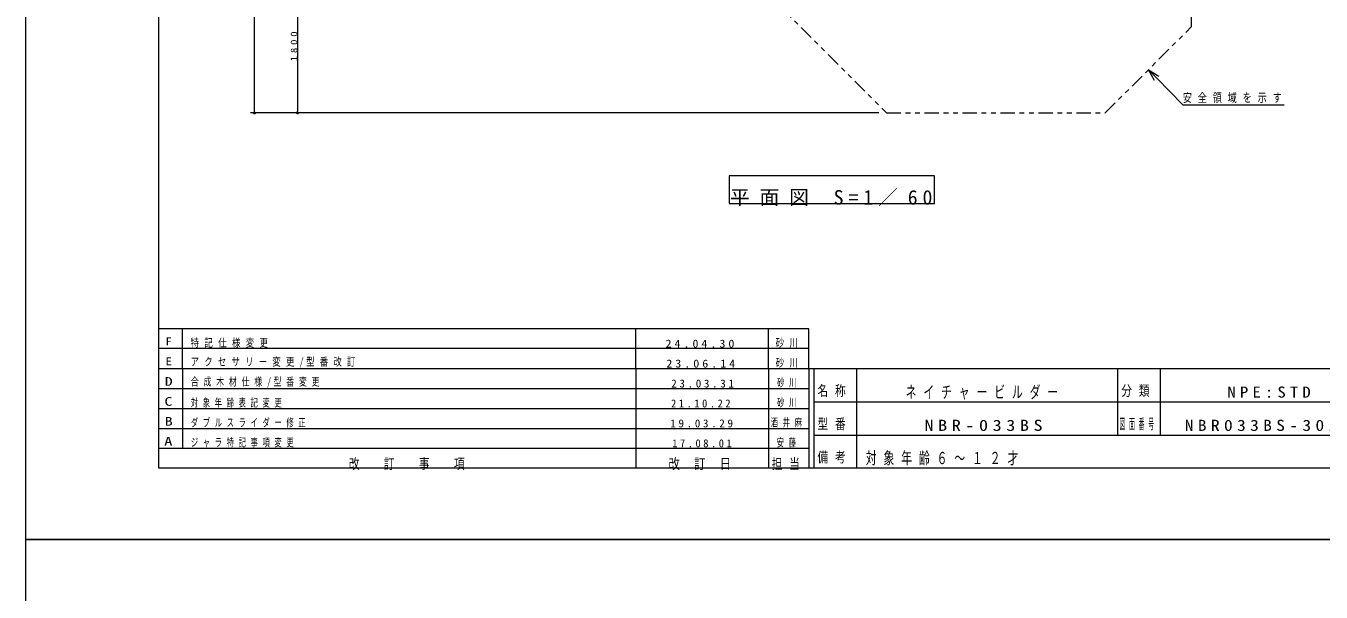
# Model space of a CAD drawing. Units: millimetres on the paper. Extents: x 0 to 420, y -594 to 297.
# Drawn here: x 0 to 272.9, y -11.1 to 108.2 of the extents above; entities that cross this region are included whole.
import ezdxf
from ezdxf.enums import TextEntityAlignment as Align

# ---------------------------------------------------------------- set-up
doc = ezdxf.new("R2010")
doc.units = ezdxf.units.MM
doc.linetypes.add('USER3', pattern=[8, 3, -1, 1, -1, 1, -1])
for name, color, linetype, lineweight in [('0_2', 7, 'Continuous', 13), ('2D_DIMENSION', 7, 'Continuous', 13), ('2D_OUTLINE', 7, 'USER3', 13), ('AM_5', 7, 'Continuous', 13), ('FMT', 7, 'Continuous', 13), ('FMT-TXT', 7, 'Continuous', 13), ('TEXT', 7, 'Continuous', 13)]:
    doc.layers.add(name, color=color, linetype=linetype, lineweight=lineweight)
doc.styles.add('ＭＳ ゴシック', font='')
doc.styles.get('ＭＳ ゴシック').set_extended_font_data('MS Gothic')

msp = doc.modelspace()

# ---------------------------------------------------------------- linework, layer by layer
at = {"layer": '0_2'}
for p, q in [((48.182, 89.849), (48.182, 90.266)), ((57.239, 89.849), (57.239, 90.266)), ((148.205, 76.583), (148.205, 70.75)), ((191.418, 76.583), (148.205, 76.583)), ((191.418, 70.75), (191.418, 76.583)), ((148.205, 70.75), (191.418, 70.75))]:
    msp.add_line(p, q, dxfattribs=at)
for points in [[(0, 297), (420, 297), (420, 0), (0, 0)], [(0, 0), (420, 0), (420, -297), (0, -297)]]:
    msp.add_lwpolyline(points, close=True, dxfattribs=at)
for centre in [(48.182, 89.849), (57.239, 89.849)]:
    msp.add_circle(centre, 0.208, dxfattribs=at)
at = {"layer": '2D_DIMENSION'}
for p, q in [((48.182, 90.266), (48.182, 249.848)), ((57.239, 119.431), (57.239, 90.266)), ((236.514, 98.946), (238.273, 97.169)), ((236.514, 98.946), (238.749, 97.641)), ((237.797, 96.698), (236.514, 98.946)), ((238.273, 97.169), (243.802, 91.587)), ((243.802, 91.587), (265.165, 91.587)), ((179.703, 89.849), (47.349, 89.849)), ((179.703, 89.849), (56.406, 89.849))]:
    msp.add_line(p, q, dxfattribs=at)
at = {"layer": '2D_OUTLINE'}
for p, q in [((245.61, 108.042), (245.61, 139.463)), ((140.732, 130.488), (181.37, 89.849)), ((227.418, 89.849), (245.61, 108.042)), ((181.37, 89.849), (227.418, 89.849))]:
    msp.add_line(p, q, dxfattribs=at)
at = {"layer": 'AM_5'}
for p, q in [((165, 44.4), (28, 44.4)), ((33, 40.2), (33, 44.4)), ((128.5, 40.2), (128.5, 44.4)), ((156.5, 40.2), (156.5, 44.4)), ((165, 40.2), (165, 44.4)), ((165, 40.2), (28, 40.2)), ((33, 36), (33, 40.2)), ((128.5, 36), (128.5, 40.2)), ((156.5, 36), (156.5, 40.2)), ((165, 36), (165, 40.2))]:
    msp.add_line(p, q, dxfattribs=at)
at = {"layer": 'FMT'}
for p, q in [((28, 15), (28, 272)), ((28, 36), (403, 36)), ((33, 36), (33, 19.2)), ((128.5, 36), (128.5, 15)), ((156.5, 36), (156.5, 15)), ((165, 36), (165, 15)), ((166, 36), (166, 15)), ((175, 36), (175, 15)), ((230, 36), (230, 22)), ((239, 36), (239, 22)), ((28, 31.8), (165, 31.8)), ((28, 27.6), (165, 27.6)), ((166, 29), (306, 29)), ((28, 23.4), (165, 23.4)), ((166, 22), (306, 22)), ((28, 19.2), (165, 19.2)), ((403, 15), (28, 15))]:
    msp.add_line(p, q, dxfattribs=at)

# ---------------------------------------------------------------- texts
at = {"layer": '2D_DIMENSION', "insert": (57.211, 100.742), "char_height": 1.405, "attachment_point": 7, "rotation": 90, "style": 'ＭＳ ゴシック'}
msp.add_mtext('\\T1.5;\\W1.2;1800', dxfattribs=at)
at = {"layer": '2D_DIMENSION', "insert": (243.768, 91.933), "char_height": 1.833, "attachment_point": 7, "style": 'ＭＳ ゴシック'}
msp.add_mtext('\\T1.64;\\W0.75;安全領域を示す', dxfattribs=at)
at = {"layer": 'FMT-TXT', "style": 'ＭＳ ゴシック'}
for s, width, p in [('D', 1.35, (29.25, 31.817)), ('C', 1.35, (29.19, 27.617)), ('B', 1.35, (29.25, 23.417)), ('A', 1.4, (29.131, 19.217))]:
    msp.add_text(s, height=1.833, dxfattribs=dict(at, width=width)).set_placement(p, align=Align.BOTTOM_LEFT)
at = {"layer": 'FMT-TXT', "attachment_point": 7, "style": 'ＭＳ ゴシック'}
for s, insert, char_height in [('\\T1.62;\\W0.7;合成木材仕様/型番変更', (34.755, 31.983), 1.686), ('\\T1.5;23.03.31', (135.994, 31.983), 1.686), ('\\T1.64;\\W0.65;砂川', (158.266, 31.983), 1.686), ('\\T1.64;\\W0.75;名称', (166.8, 30), 2.199), ('\\T1.64;\\W0.65;ネイチャービルダー', (185.385, 29.467), 2.566), ('\\T1.64;\\W0.75;分類', (230.8, 30), 2.199), ('\\T1.5;\\W1.1;NPE:STD', (253.174, 29.833), 2.346), ('\\T1.64;\\W0.65;対象年齢表記変更', (34.755, 27.783), 1.686), ('\\T1.5;\\W0.95;21.10.22', (135.945, 27.783), 1.686), ('\\T1.64;\\W0.65;砂川', (158.266, 27.783), 1.686), ('\\T1.64;\\W0.65;ダブルスライダー修正', (34.755, 23.583), 1.686), ('\\T1.5;19.03.29', (135.797, 23.583), 1.686), ('\\T1.64;\\W0.65;酒井麻', (156.955, 23.583), 1.686), ('\\T1.64;\\W0.75;型番', (166.8, 23), 2.199), ('\\T1.5;\\W1.2;NBR-033BS', (189.334, 22.833), 2.346), ('\\T1.64;\\W0.4;図面番号', (230.43, 23), 2.199), ('\\T1.5;\\W1.15;NBR033BS-301F', (244.191, 22.833), 2.346), ('\\T1.64;\\W0.65;ジャラ特記事項変更', (34.755, 19.383), 1.686), ('\\T1.5;\\W0.95;17.08.01', (136.191, 19.383), 1.686), ('\\T1.64;\\W0.65;安藤', (158.197, 19.383), 1.686), ('\\T1.64;\\W0.75;改\u3000訂\u3000事\u3000項', (68.05, 14.6), 2.199), ('\\T1.5;\\W0.8;改\\~訂\\~日', (135.4, 14.6), 2.199), ('\\T1.64;\\W0.75;担当', (157.15, 14.6), 2.199), ('\\T1.64;\\W0.75;備考', (166.8, 16), 2.199), ('\\T1.64;\\W0.65;対象年齢６～１２才', (176.975, 15.583), 2.566)]:
    msp.add_mtext(s, dxfattribs=dict(at, insert=insert, char_height=char_height))
at = {"layer": 'TEXT', "style": 'ＭＳ ゴシック'}
for s, width, p in [('F', 1.15, (29.405, 40.383)), ('E', 1.2, (29.405, 36.183))]:
    msp.add_text(s, height=1.686, dxfattribs=dict(at, width=width)).set_placement(p, align=Align.BOTTOM_LEFT)
at = {"layer": 'TEXT', "attachment_point": 7, "style": 'ＭＳ ゴシック'}
for s, insert, char_height in [('\\T1.5;平面図\\~S=1／60', (148.344, 70.194), 3.055), ('\\T1.64;\\W0.75;特記仕様変更', (34.717, 40.383), 1.686), ('\\T1.5;\\W1.1;24.04.30', (134.779, 40.383), 1.686), ('\\T1.64;\\W0.75;砂川', (157.99, 40.383), 1.686), ('\\T1.62;\\W0.75;アクセサリー変更/型番改訂', (34.717, 36.183), 1.686), ('\\T1.64;\\W0.75;砂川', (157.99, 36.183), 1.686), ('\\T1.5;\\W1.1;23.06.14', (134.943, 36.183), 1.686)]:
    msp.add_mtext(s, dxfattribs=dict(at, insert=insert, char_height=char_height))

doc.saveas('drawing.dxf')
